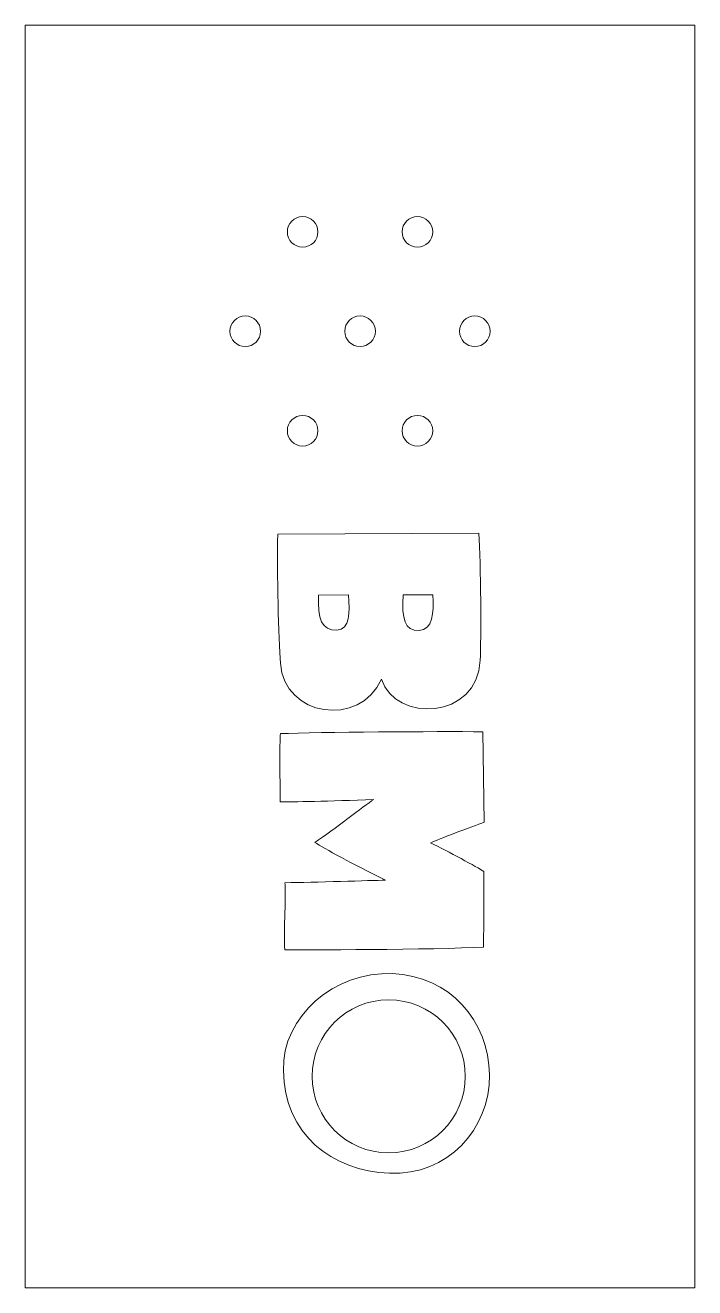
# Model space of a CAD drawing. Header units: millimetres. Extents: x 160 to 230, y 154 to 286.
import ezdxf

# ---------------------------------------------------------------- set-up
doc = ezdxf.new("R2010")
doc.units = ezdxf.units.MM

msp = doc.modelspace()

# ---------------------------------------------------------------- linework, layer by layer
at = {"color": 7, "linetype": 'Continuous', "lineweight": 15}
for p, q in [((159.53, 285.73), (159.53, 153.73)), ((229.53, 285.73), (159.53, 285.73)), ((229.53, 153.73), (229.53, 285.73)), ((206.96, 232.63), (185.93, 232.52)), ((193.32, 226.18), (190.2, 226.15)), ((202.15, 226.16), (199.05, 226.16)), ((207.51, 202.41), (207.37, 211.86)), ((159.53, 153.73), (229.53, 153.73))]:
    msp.add_line(p, q, dxfattribs=at)
for centre, radius in [((188.53, 264.12), 1.6), ((200.53, 264.12), 1.6), ((182.53, 253.73), 1.6), ((194.53, 253.73), 1.6), ((206.53, 253.73), 1.6), ((188.53, 243.33), 1.6), ((200.53, 243.33), 1.6), ((197.53, 175.83), 8)]:
    msp.add_circle(centre, radius, dxfattribs=at)
for points in [[(185.93, 232.52), (185.82, 228.61), (186.02, 221.52), (186.2, 219.02)], [(207.1, 219.35), (207.18, 221.4), (207.18, 229.41), (206.96, 232.63)], [(190.2, 226.15), (190.03, 223.67), (190.55, 222.41), (192.11, 222.49)], [(192.11, 222.49), (193.51, 222.57), (193.45, 224.3), (193.32, 226.18)], [(199.05, 226.16), (198.88, 223.69), (199.16, 222.36), (200.71, 222.44)], [(200.71, 222.44), (202.12, 222.51), (202.28, 224.28), (202.15, 226.16)], [(196.79, 217.37), (198.17, 212.79), (206.85, 213.07), (207.1, 219.35)], [(186.2, 219.02), (186.6, 213.43), (194.47, 212.23), (196.79, 217.37)], [(186.21, 211.66), (186.1, 210.78), (186.17, 206.06), (186.19, 204.52)], [(207.37, 211.86), (202.59, 211.9), (190.12, 211.83), (186.21, 211.66)], [(186.19, 204.52), (187.29, 204.53), (191.33, 204.59), (195.97, 204.77)], [(195.97, 204.77), (194.88, 204.1), (191.86, 201.64), (189.8, 200.29)], [(201.91, 200.25), (202.64, 200.59), (206.29, 201.96), (207.51, 202.41)], [(189.8, 200.29), (190.79, 199.64), (193.75, 198.04), (197.2, 196.33)], [(207.46, 197.25), (206.84, 197.68), (203.63, 199.39), (201.91, 200.25)], [(207.45, 189.35), (207.44, 190.44), (207.5, 194.4), (207.46, 197.25)], [(186.68, 196.07), (186.82, 195.08), (186.52, 191.12), (186.67, 189.04)], [(197.2, 196.33), (195.61, 196.31), (189.74, 196.12), (186.68, 196.07)], [(186.67, 189.04), (188.14, 189.06), (202.32, 189.05), (207.45, 189.35)], [(197.89, 186.57), (191.84, 186.8), (186.39, 182.13), (186.51, 176.43)], [(186.51, 176.43), (186.64, 169.75), (191.56, 165.93), (197.62, 165.7)]]:
    msp.add_open_spline(points, degree=3, dxfattribs=at)
msp.add_open_spline([(197.62, 165.7), (203.67, 165.46), (208.14, 170.28), (208.06, 175.98), (207.97, 181.67), (203.94, 186.33), (197.89, 186.57)], degree=3, knots=[2, 2, 2, 2, 3, 3, 3, 4, 4, 4, 4], dxfattribs=at)

doc.saveas('drawing.dxf')
